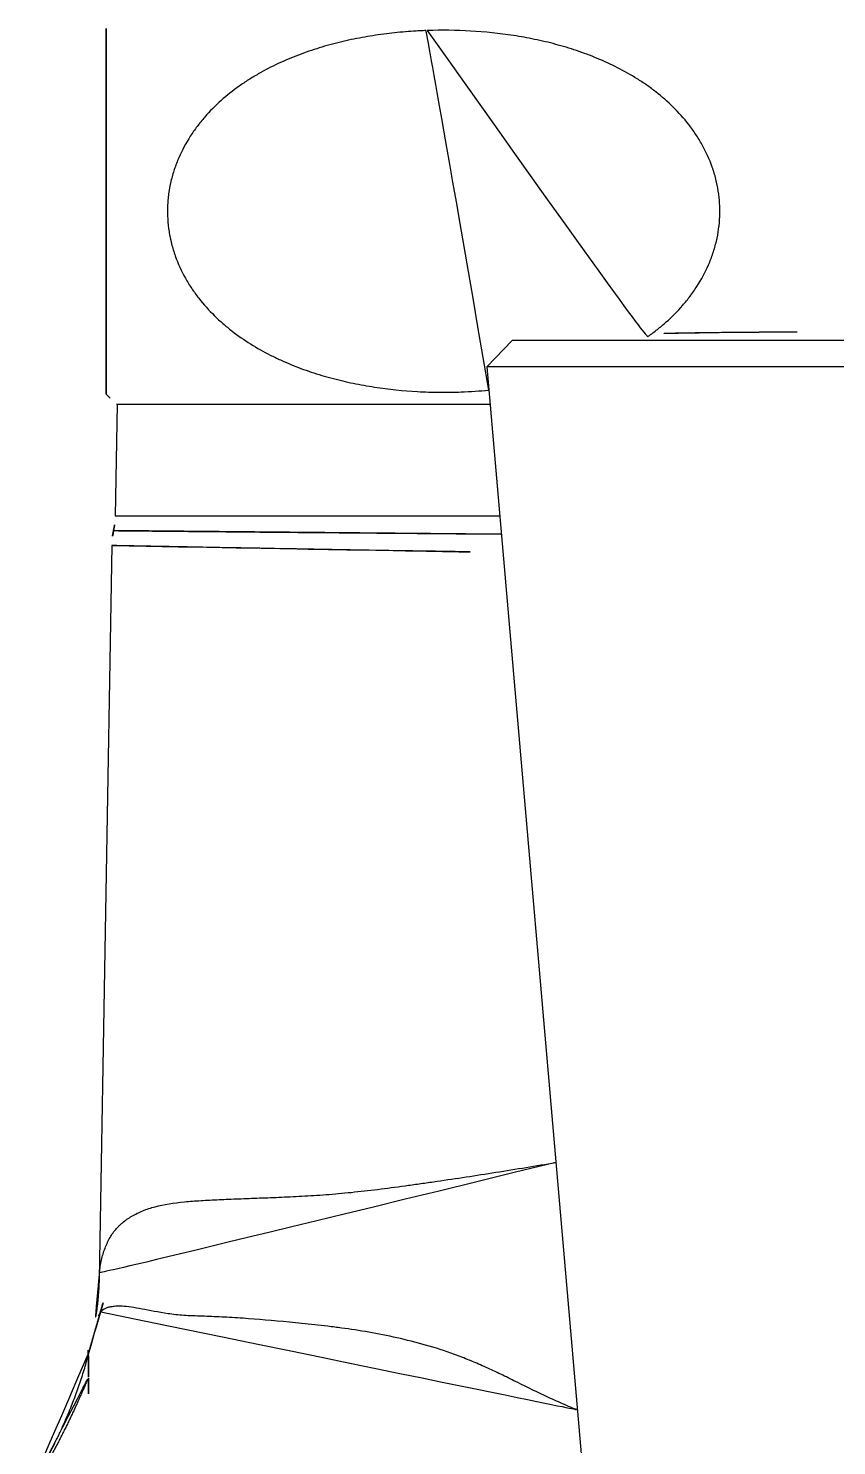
# Model space of a CAD drawing. Extents: x 16296677672 to 16296678106, y -37409616503 to -37409616185.
# Drawn here: x 16296677912.78 to 16296677928.22, y -37409616262.57 to -37409616235.47 of the extents above; entities that cross this region are included whole.
import ezdxf

# ---------------------------------------------------------------- set-up
doc = ezdxf.new("R2010")
doc.units = 0
doc.header["$LTSCALE"] = 10
doc.header["$MEASUREMENT"] = 0
doc.layers.add('DWG', color=7, linetype='CONTINUOUS')

msp = doc.modelspace()

# ---------------------------------------------------------------- linework, layer by layer
at = {"layer": 'DWG', "color": 0}
for p, q in [((16296677927.46817, -37409616241.281807), (16296677926.74469, -37409616241.281807)), ((16296677922.02552, -37409616241.443176), (16296677921.541571, -37409616241.947937)), ((16296677932.18734, -37409616241.443176), (16296677922.02552, -37409616241.443176)), ((16296677921.541571, -37409616241.947937), (16296677923.506241, -37409616264.655502)), ((16296677932.671289, -37409616241.947937), (16296677921.541571, -37409616241.947937)), ((16296677914.47514, -37409616242.665298), (16296677914.43803, -37409616244.791359)), ((16296677921.60376, -37409616242.665421), (16296677914.465059, -37409616242.665421)), ((16296677914.43803, -37409616244.791359), (16296677921.787571, -37409616244.791359)), ((16296677914.373119, -37409616245.361862), (16296677914.12842, -37409616259.380447))]:
    msp.add_line(p, q, dxfattribs=at)
for centre, radius, start, end in [((16296677926.74469, -37409616310.369812), 69.088, 90, 93.91668962), ((16296677927.46817, -37409616310.369812), 69.088, 86.08331038, 90), ((16296677917.95096, -37409616238.970169), 5.08, 223.4728701, 226.6696813), ((16296677912.938259, -37409616244.765167), 1.5, 348.052019, 358.9997907)]:
    msp.add_arc(centre, radius, start, end, dxfattribs=at)
msp.add_ellipse((16296677915.87289, -37409616245.388023), major_axis=(-0.033442, -1.499627), ratio=0.999999991, start_param=4.525341286, end_param=4.717591475, dxfattribs=at)
for points, knots in [([(16296677914.266479, -37409616235.47287), (16296677914.266479, -37409616235.472893), (16296677914.266479, -37409616235.485626), (16296677914.266479, -37409616235.536926), (16296677914.266479, -37409616235.575493), (16296677914.266479, -37409616235.654991), (16296677914.266479, -37409616235.685127), (16296677914.266479, -37409616235.753372), (16296677914.266479, -37409616235.791473), (16296677914.266479, -37409616235.876633), (16296677914.266479, -37409616235.923683), (16296677914.266479, -37409616236.001999), (16296677914.266479, -37409616236.029404), (16296677914.266479, -37409616236.087013), (16296677914.266479, -37409616236.117264), (16296677914.266479, -37409616236.211967), (16296677914.266479, -37409616236.280441), (16296677914.266479, -37409616236.429626), (16296677914.266479, -37409616236.510323), (16296677914.266479, -37409616236.620239), (16296677914.266479, -37409616236.642677), (16296677914.266479, -37409616236.688507), (16296677914.266479, -37409616236.711884), (16296677914.266479, -37409616236.783127), (16296677914.266479, -37409616236.83226), (16296677914.266479, -37409616236.984879), (16296677914.266479, -37409616237.093536), (16296677914.266479, -37409616237.268768), (16296677914.266479, -37409616237.329224), (16296677914.266479, -37409616237.423317), (16296677914.266479, -37409616237.455254), (16296677914.266479, -37409616237.520332), (16296677914.266479, -37409616237.553543), (16296677914.266479, -37409616237.721321), (16296677914.266479, -37409616237.861862), (16296677914.266479, -37409616238.083389), (16296677914.266479, -37409616238.159019), (16296677914.266479, -37409616238.275421), (16296677914.266479, -37409616238.314774), (16296677914.266479, -37409616238.393494), (16296677914.266479, -37409616238.432999), (16296677914.266479, -37409616238.631157), (16296677914.266479, -37409616238.79184), (16296677914.266479, -37409616238.995461), (16296677914.266479, -37409616239.036331), (16296677914.266479, -37409616239.097839), (16296677914.266479, -37409616239.118423), (16296677914.266479, -37409616239.159447), (16296677914.266479, -37409616239.261711), (16296677914.266479, -37409616239.362289), (16296677914.266479, -37409616239.521156), (16296677914.266479, -37409616239.599564), (16296677914.266479, -37409616239.715698), (16296677914.266479, -37409616239.754158), (16296677914.266479, -37409616239.830597), (16296677914.266479, -37409616239.868637), (16296677914.266479, -37409616240.055931), (16296677914.266479, -37409616240.197472), (16296677914.266479, -37409616240.365623), (16296677914.266479, -37409616240.398804), (16296677914.266479, -37409616240.46431), (16296677914.266479, -37409616240.496689), (16296677914.266479, -37409616240.592201), (16296677914.266479, -37409616240.653458), (16296677914.266479, -37409616240.83075), (16296677914.266479, -37409616240.940338), (16296677914.266479, -37409616241.145187), (16296677914.266479, -37409616241.24044), (16296677914.266479, -37409616241.41832), (16296677914.266479, -37409616241.499573), (16296677914.266479, -37409616241.649391), (16296677914.266479, -37409616241.717934), (16296677914.266479, -37409616241.844147), (16296677914.266479, -37409616241.901802), (16296677914.266479, -37409616242.007492), (16296677914.266479, -37409616242.055527), (16296677914.266479, -37409616242.110138), (16296677914.266479, -37409616242.120789), (16296677914.266479, -37409616242.141487), (16296677914.266479, -37409616242.1717), (16296677914.266479, -37409616242.199402), (16296677914.266479, -37409616242.251694), (16296677914.266479, -37409616242.282387), (16296677914.266479, -37409616242.336281), (16296677914.266479, -37409616242.359482), (16296677914.266479, -37409616242.398956), (16296677914.266479, -37409616242.41523), (16296677914.266479, -37409616242.454208), (16296677914.266479, -37409616242.467148), (16296677914.266479, -37409616242.467461), (16296677914.266479, -37409616242.467461), (16296677914.266479, -37409616242.467461)], [0, 0, 0, 0, 0.062457865, 0.062457865, 0.124915731, 0.124915731, 0.156144664, 0.156144664, 0.187373596, 0.187373596, 0.218602529, 0.218602529, 0.234216995, 0.234216995, 0.249831462, 0.249831462, 0.281060395, 0.281060395, 0.312289327, 0.312289327, 0.32009656, 0.32009656, 0.327903794, 0.327903794, 0.34351826, 0.34351826, 0.374747193, 0.374747193, 0.390361659, 0.390361659, 0.398168892, 0.398168892, 0.405976125, 0.405976125, 0.437205058, 0.437205058, 0.452819525, 0.452819525, 0.460626758, 0.460626758, 0.468433991, 0.468433991, 0.499662924, 0.499662924, 0.507470157, 0.507470157, 0.511373773, 0.511373773, 0.51527739, 0.530891856, 0.530891856, 0.546506323, 0.546506323, 0.554313556, 0.554313556, 0.562120789, 0.562120789, 0.593349722, 0.593349722, 0.601156955, 0.601156955, 0.608964188, 0.608964188, 0.624578655, 0.624578655, 0.655807587, 0.655807587, 0.68703652, 0.68703652, 0.718265453, 0.718265453, 0.749494385, 0.749494385, 0.780723318, 0.780723318, 0.811952251, 0.811952251, 0.819759484, 0.819759484, 0.827566717, 0.843181184, 0.843181184, 0.874410116, 0.874410116, 0.905639049, 0.905639049, 0.936867982, 0.936867982, 0.999325847, 0.999325847, 1, 1, 1, 1]), ([(16296677921.579189, -37409616242.388977), (16296677921.40266, -37409616242.406181), (16296677921.22554, -37409616242.417961), (16296677920.909821, -37409616242.429619), (16296677920.771429, -37409616242.431549), (16296677920.563339, -37409616242.429657), (16296677920.49382, -37409616242.428238), (16296677920.35495, -37409616242.423767), (16296677920.28566, -37409616242.420753), (16296677919.93985, -37409616242.401581), (16296677919.66534, -37409616242.37355), (16296677919.257, -37409616242.311111), (16296677919.12146, -37409616242.28688), (16296677918.85162, -37409616242.231087), (16296677918.71731, -37409616242.199516), (16296677918.45006, -37409616242.128349), (16296677918.317101, -37409616242.088753), (16296677918.052719, -37409616242.000488), (16296677917.921289, -37409616241.951843), (16296677917.725451, -37409616241.87104), (16296677917.6604, -37409616241.842796), (16296677917.563169, -37409616241.798302), (16296677917.530821, -37409616241.783119), (16296677917.466249, -37409616241.751991), (16296677917.434031, -37409616241.736061), (16296677917.27392, -37409616241.654793), (16296677917.14842, -37409616241.584389), (16296677916.903339, -37409616241.431213), (16296677916.78376, -37409616241.348457), (16296677916.63868, -37409616241.235878), (16296677916.60988, -37409616241.212898), (16296677916.55275, -37409616241.165977), (16296677916.524441, -37409616241.142036), (16296677916.440651, -37409616241.069107), (16296677916.386209, -37409616241.01886), (16296677916.227381, -37409616240.862892), (16296677916.12748, -37409616240.752007), (16296677915.98823, -37409616240.573433), (16296677915.943581, -37409616240.511864), (16296677915.87958, -37409616240.416077), (16296677915.85874, -37409616240.383583), (16296677915.8181, -37409616240.317383), (16296677915.7983, -37409616240.283653), (16296677915.70299, -37409616240.113487), (16296677915.63773, -37409616239.971313), (16296677915.558451, -37409616239.747742), (16296677915.535139, -37409616239.671501), (16296677915.510269, -37409616239.573853), (16296677915.50551, -37409616239.554207), (16296677915.496481, -37409616239.514954), (16296677915.48365, -37409616239.455971), (16296677915.47295, -37409616239.396767), (16296677915.44203, -37409616239.198914), (16296677915.43236, -37409616239.039017), (16296677915.439871, -37409616238.837059), (16296677915.44235, -37409616238.796539), (16296677915.449341, -37409616238.715378), (16296677915.4538, -37409616238.675087), (16296677915.469999, -37409616238.555122), (16296677915.48455, -37409616238.476303), (16296677915.52075, -37409616238.320862), (16296677915.54241, -37409616238.244247), (16296677915.58004, -37409616238.130913), (16296677915.593439, -37409616238.093407), (16296677915.62195, -37409616238.018913), (16296677915.636959, -37409616237.982147), (16296677915.71545, -37409616237.801208), (16296677915.78924, -37409616237.665024), (16296677915.91379, -37409616237.471497), (16296677915.95763, -37409616237.408798), (16296677916.026661, -37409616237.317291), (16296677916.050249, -37409616237.287178), (16296677916.098339, -37409616237.227943), (16296677916.12277, -37409616237.198914), (16296677916.246771, -37409616237.056534), (16296677916.351761, -37409616236.951393), (16296677916.57127, -37409616236.755508), (16296677916.685801, -37409616236.664787), (16296677916.86376, -37409616236.538033), (16296677916.92411, -37409616236.497337), (16296677917.04674, -37409616236.418892), (16296677917.108589, -37409616236.381409), (16296677917.29558, -37409616236.27372), (16296677917.422159, -37409616236.208237), (16296677917.6786, -37409616236.088028), (16296677917.80846, -37409616236.033287), (16296677918.071039, -37409616235.93322), (16296677918.20376, -37409616235.887894), (16296677918.471781, -37409616235.805679), (16296677918.607071, -37409616235.768806), (16296677918.81179, -37409616235.719299), (16296677918.88028, -37409616235.703789), (16296677919.01734, -37409616235.674721), (16296677919.08596, -37409616235.661163), (16296677919.292101, -37409616235.62326), (16296677919.42989, -37409616235.6017), (16296677919.706129, -37409616235.565468), (16296677919.844589, -37409616235.550797), (16296677920.052759, -37409616235.533737), (16296677920.156969, -37409616235.526451), (16296677920.278749, -37409616235.520081), (16296677920.339689, -37409616235.517433), (16296677920.36582, -37409616235.516403), (16296677920.38324, -37409616235.515747), (16296677920.392, -37409616235.515427), (16296677920.400669, -37409616235.515129)], [0, 0, 0, 0, 0.038663728, 0.038663728, 0.068705487, 0.068705487, 0.083726366, 0.083726366, 0.098747245, 0.098747245, 0.158830762, 0.158830762, 0.188872521, 0.188872521, 0.218914279, 0.218914279, 0.248956038, 0.248956038, 0.278997796, 0.278997796, 0.294018675, 0.294018675, 0.301529115, 0.301529115, 0.309039555, 0.309039555, 0.339081313, 0.339081313, 0.369123072, 0.369123072, 0.376633511, 0.376633511, 0.384143951, 0.384143951, 0.39916483, 0.39916483, 0.429206589, 0.429206589, 0.444227468, 0.444227468, 0.451737908, 0.451737908, 0.459248347, 0.459248347, 0.489290106, 0.489290106, 0.504310985, 0.504310985, 0.508066205, 0.508066205, 0.511821424, 0.519331864, 0.519331864, 0.549373623, 0.549373623, 0.556884062, 0.556884062, 0.564394502, 0.564394502, 0.579415381, 0.579415381, 0.59443626, 0.59443626, 0.6019467, 0.6019467, 0.60945714, 0.60945714, 0.639498898, 0.639498898, 0.654519777, 0.654519777, 0.662030217, 0.662030217, 0.669540657, 0.669540657, 0.699582415, 0.699582415, 0.729624174, 0.729624174, 0.744645053, 0.744645053, 0.759665932, 0.759665932, 0.789707691, 0.789707691, 0.819749449, 0.819749449, 0.849791208, 0.849791208, 0.879832966, 0.879832966, 0.894853845, 0.894853845, 0.909874725, 0.909874725, 0.939916483, 0.939916483, 0.969958242, 0.969958242, 0.984979121, 0.99248956, 0.99624478, 0.99812239, 0.99812239, 1, 1, 1, 1]), ([(16296677920.400669, -37409616235.515129), (16296677920.678141, -37409616235.50547), (16296677920.954041, -37409616235.508621), (16296677921.50275, -37409616235.539993), (16296677921.77557, -37409616235.568207), (16296677922.18228, -37409616235.630951), (16296677922.31743, -37409616235.655281), (16296677922.586821, -37409616235.711342), (16296677922.72106, -37409616235.743057), (16296677922.988529, -37409616235.814682), (16296677923.121771, -37409616235.854584), (16296677923.3871, -37409616235.943642), (16296677923.519199, -37409616235.992813), (16296677923.782061, -37409616236.101959), (16296677923.91151, -37409616236.161423), (16296677924.16581, -37409616236.29129), (16296677924.29067, -37409616236.36171), (16296677924.474001, -37409616236.476921), (16296677924.534439, -37409616236.516922), (16296677924.62402, -37409616236.579552), (16296677924.65373, -37409616236.600883), (16296677924.71261, -37409616236.644363), (16296677924.74176, -37409616236.666489), (16296677924.886, -37409616236.779083), (16296677924.996611, -37409616236.87545), (16296677925.20677, -37409616237.082748), (16296677925.306339, -37409616237.193649), (16296677925.422449, -37409616237.343277), (16296677925.44525, -37409616237.373756), (16296677925.48996, -37409616237.43589), (16296677925.511921, -37409616237.467613), (16296677925.57592, -37409616237.564003), (16296677925.61614, -37409616237.629883), (16296677925.728979, -37409616237.832603), (16296677925.793859, -37409616237.974518), (16296677925.85318, -37409616238.143143), (16296677925.859579, -37409616238.16201), (16296677925.87199, -37409616238.199989), (16296677925.877991, -37409616238.219116), (16296677925.895309, -37409616238.276543), (16296677925.905951, -37409616238.314987), (16296677925.935141, -37409616238.430878), (16296677925.96681, -37409616238.586746), (16296677925.98374, -37409616238.745392), (16296677925.990709, -37409616238.865463), (16296677925.992769, -37409616238.925758), (16296677925.99262, -37409616238.986473), (16296677925.99202, -37409616239.027039), (16296677925.99147, -37409616239.047409), (16296677925.984329, -37409616239.230057), (16296677925.96237, -37409616239.388687), (16296677925.90793, -37409616239.621498), (16296677925.88619, -37409616239.698227), (16296677925.835621, -37409616239.850029), (16296677925.80718, -37409616239.92392), (16296677925.713329, -37409616240.139938), (16296677925.63938, -37409616240.276527), (16296677925.53451, -37409616240.43914), (16296677925.512939, -37409616240.471207), (16296677925.468929, -37409616240.534073), (16296677925.401529, -37409616240.626633), (16296677925.330151, -37409616240.714241), (16296677925.182631, -37409616240.883537), (16296677925.07793, -37409616240.988533), (16296677924.912769, -37409616241.135918), (16296677924.856359, -37409616241.183357), (16296677924.769831, -37409616241.252151), (16296677924.74074, -37409616241.274628), (16296677924.68222, -37409616241.318611), (16296677924.652781, -37409616241.340134), (16296677924.59733, -37409616241.379593), (16296677924.57136, -37409616241.397636), (16296677924.545271, -37409616241.415352)], [0, 0, 0, 0, 0.086140064, 0.086140064, 0.172280127, 0.172280127, 0.215350159, 0.215350159, 0.258420191, 0.258420191, 0.301490223, 0.301490223, 0.344560255, 0.344560255, 0.387630286, 0.387630286, 0.430700318, 0.430700318, 0.452235334, 0.452235334, 0.463002842, 0.463002842, 0.47377035, 0.47377035, 0.516840382, 0.516840382, 0.559910414, 0.559910414, 0.570677922, 0.570677922, 0.58144543, 0.58144543, 0.602980445, 0.602980445, 0.646050477, 0.646050477, 0.651434231, 0.651434231, 0.656817985, 0.656817985, 0.667585493, 0.667585493, 0.689120509, 0.710655525, 0.710655525, 0.721423033, 0.726806787, 0.726806787, 0.732190541, 0.732190541, 0.775260573, 0.775260573, 0.796795589, 0.796795589, 0.818330605, 0.818330605, 0.861400636, 0.861400636, 0.872168144, 0.872168144, 0.882935652, 0.904470668, 0.904470668, 0.9475407, 0.9475407, 0.969075716, 0.969075716, 0.979843224, 0.979843224, 0.990610732, 0.990610732, 1, 1, 1, 1]), ([(16296677921.806829, -37409616245.141647), (16296677921.588261, -37409616245.139923), (16296677921.372231, -37409616245.138191), (16296677920.974119, -37409616245.134987), (16296677920.791389, -37409616245.133499), (16296677920.565439, -37409616245.13166), (16296677920.52033, -37409616245.131287), (16296677920.430571, -37409616245.130547), (16296677920.29657, -37409616245.129463), (16296677920.16452, -37409616245.128357), (16296677919.728649, -37409616245.124763), (16296677919.393629, -37409616245.121941), (16296677918.75034, -37409616245.116463), (16296677918.44206, -37409616245.113808), (16296677917.852381, -37409616245.108658), (16296677917.57098, -37409616245.106171), (16296677917.27006, -37409616245.103477), (16296677917.236851, -37409616245.10318), (16296677917.171049, -37409616245.102577), (16296677917.073219, -37409616245.101707), (16296677916.85095, -37409616245.099701), (16296677916.670601, -37409616245.098061), (16296677916.32328, -37409616245.094879), (16296677916.109529, -37409616245.092903), (16296677915.71735, -37409616245.089233), (16296677915.538919, -37409616245.087547), (16296677915.33843, -37409616245.085632), (16296677915.299471, -37409616245.085274), (16296677915.22382, -37409616245.084541), (16296677915.18712, -37409616245.08419), (16296677915.080589, -37409616245.083168), (16296677915.01478, -37409616245.082527), (16296677914.83267, -37409616245.08078), (16296677914.73163, -37409616245.079803), (16296677914.569481, -37409616245.078209), (16296677914.508369, -37409616245.077606), (16296677914.44689, -37409616245.077011), (16296677914.43144, -37409616245.076859), (16296677914.415939, -37409616245.076714), (16296677914.41011, -37409616245.076637), (16296677914.40719, -37409616245.076607), (16296677914.405899, -37409616245.076607), (16296677914.405569, -37409616245.076599), (16296677914.405569, -37409616245.076599), (16296677914.405581, -37409616245.076599)], [0, 0, 0, 0, 0.049920661, 0.049920661, 0.09310464, 0.09310464, 0.103900634, 0.103900634, 0.114696629, 0.136288618, 0.136288618, 0.222656576, 0.222656576, 0.309024533, 0.309024533, 0.39539249, 0.39539249, 0.406188484, 0.406188484, 0.416984479, 0.438576468, 0.481760447, 0.481760447, 0.568128404, 0.568128404, 0.654496361, 0.654496361, 0.676088351, 0.676088351, 0.69768034, 0.69768034, 0.740864318, 0.740864318, 0.827232276, 0.827232276, 0.913600233, 0.913600233, 0.956784211, 0.956784211, 0.978376201, 0.989172195, 0.989172195, 0.99996819, 1, 1, 1, 1]), ([(16296677914.373119, -37409616245.361847), (16296677914.373119, -37409616245.361847), (16296677914.373119, -37409616245.361847), (16296677914.373119, -37409616245.361847), (16296677914.37344, -37409616245.361847), (16296677914.374741, -37409616245.361877), (16296677914.377661, -37409616245.361938), (16296677914.391291, -37409616245.362213), (16296677914.414499, -37409616245.362663), (16296677914.47607, -37409616245.363869), (16296677914.537279, -37409616245.365067), (16296677914.69969, -37409616245.36824), (16296677914.80089, -37409616245.370216), (16296677914.983299, -37409616245.373734), (16296677915.049219, -37409616245.375008), (16296677915.15592, -37409616245.377052), (16296677915.192671, -37409616245.377747), (16296677915.26844, -37409616245.379204), (16296677915.307461, -37409616245.379951), (16296677915.508261, -37409616245.383774), (16296677915.686979, -37409616245.387154), (16296677916.079809, -37409616245.394493), (16296677916.293921, -37409616245.39846), (16296677916.64185, -37409616245.404831), (16296677916.7623, -37409616245.407021), (16296677916.94976, -37409616245.410423), (16296677917.045191, -37409616245.41214), (16296677917.1432, -37409616245.413902), (16296677917.20911, -37409616245.415077), (16296677917.24238, -37409616245.41568), (16296677917.543791, -37409616245.421066), (16296677917.82567, -37409616245.426064), (16296677918.416401, -37409616245.436363), (16296677918.72525, -37409616245.441681), (16296677919.369789, -37409616245.452629), (16296677919.705469, -37409616245.45826), (16296677920.14225, -37409616245.465477), (16296677920.27457, -37409616245.467659), (16296677920.40885, -37409616245.469856), (16296677920.4988, -37409616245.471329), (16296677920.543989, -37409616245.472069), (16296677920.77038, -37409616245.475754), (16296677920.95347, -37409616245.478722), (16296677921.36701, -37409616245.485367), (16296677921.598471, -37409616245.489059), (16296677921.832861, -37409616245.49276)], [0, 0, 0, 0, 0.00014528, 0.00014528, 0.010903347, 0.010903347, 0.021661414, 0.043177548, 0.086209817, 0.086209817, 0.172274353, 0.172274353, 0.25833889, 0.25833889, 0.301371158, 0.301371158, 0.322887292, 0.322887292, 0.344403427, 0.344403427, 0.430467963, 0.430467963, 0.5165325, 0.5165325, 0.559564768, 0.559564768, 0.581080902, 0.59183897, 0.59183897, 0.602597037, 0.602597037, 0.688661573, 0.688661573, 0.77472611, 0.77472611, 0.860790647, 0.860790647, 0.882306781, 0.893064848, 0.893064848, 0.903822915, 0.903822915, 0.946855183, 0.946855183, 1, 1, 1, 1]), ([(16296677922.856039, -37409616257.158691), (16296677922.66621, -37409616257.190079), (16296677922.47821, -37409616257.221046), (16296677922.096609, -37409616257.283302), (16296677921.90321, -37409616257.31456), (16296677921.52037, -37409616257.375671), (16296677921.330919, -37409616257.405197), (16296677920.95599, -37409616257.462334), (16296677920.77055, -37409616257.48999), (16296677920.49535, -37409616257.530182), (16296677920.358459, -37409616257.549942), (16296677920.222811, -37409616257.569107), (16296677920.132669, -37409616257.581749), (16296677920.087721, -37409616257.587997), (16296677919.685221, -37409616257.643478), (16296677919.341591, -37409616257.687317), (16296677918.92922, -37409616257.730782), (16296677918.847601, -37409616257.738907), (16296677918.68609, -37409616257.753838), (16296677918.60619, -37409616257.76062), (16296677918.369049, -37409616257.779213), (16296677918.214399, -37409616257.789261), (16296677917.91198, -37409616257.806374), (16296677917.69034, -37409616257.816971), (16296677917.47657, -37409616257.825691), (16296677917.335819, -37409616257.831253), (16296677917.26634, -37409616257.8339), (16296677917.060431, -37409616257.841713), (16296677916.926571, -37409616257.84668), (16296677916.668449, -37409616257.856911), (16296677916.54402, -37409616257.862152), (16296677916.36421, -37409616257.870567), (16296677916.305401, -37409616257.873466), (16296677916.190069, -37409616257.87928), (16296677916.13353, -37409616257.88224), (16296677915.9673, -37409616257.89196), (16296677915.860991, -37409616257.899521), (16296677915.555519, -37409616257.929329), (16296677915.369801, -37409616257.958649), (16296677915.11837, -37409616258.025467), (16296677915.039061, -37409616258.051483), (16296677914.92709, -37409616258.096733), (16296677914.890961, -37409616258.112823), (16296677914.821289, -37409616258.147003), (16296677914.787769, -37409616258.165047), (16296677914.69117, -37409616258.222122), (16296677914.631941, -37409616258.264053), (16296677914.564199, -37409616258.321022), (16296677914.550961, -37409616258.332642), (16296677914.52512, -37409616258.356331), (16296677914.51251, -37409616258.36837), (16296677914.47562, -37409616258.405418), (16296677914.452271, -37409616258.431473), (16296677914.385941, -37409616258.513763), (16296677914.346661, -37409616258.574242), (16296677914.30361, -37409616258.657372), (16296677914.29114, -37409616258.682877), (16296677914.27935, -37409616258.709221), (16296677914.27165, -37409616258.726967), (16296677914.26787, -37409616258.735962), (16296677914.24935, -37409616258.780991), (16296677914.235729, -37409616258.816803), (16296677914.21089, -37409616258.889374), (16296677914.199671, -37409616258.926163), (16296677914.17964, -37409616259.001617), (16296677914.17082, -37409616259.040176), (16296677914.155581, -37409616259.11927), (16296677914.14916, -37409616259.159798), (16296677914.14329, -37409616259.20665), (16296677914.14266, -37409616259.21183), (16296677914.141439, -37409616259.221893), (16296677914.13966, -37409616259.236641), (16296677914.138069, -37409616259.250313), (16296677914.135139, -37409616259.276047), (16296677914.13353, -37409616259.2911), (16296677914.13229, -37409616259.303391)], [0, 0, 0, 0, 0.038191774, 0.038191774, 0.078267117, 0.078267117, 0.11834246, 0.11834246, 0.158417802, 0.158417802, 0.178455474, 0.188474309, 0.188474309, 0.198493145, 0.198493145, 0.278643831, 0.278643831, 0.298681502, 0.298681502, 0.318719173, 0.318719173, 0.358794516, 0.358794516, 0.398869859, 0.41890753, 0.41890753, 0.438945202, 0.438945202, 0.479020544, 0.479020544, 0.519095887, 0.519095887, 0.539133558, 0.539133558, 0.55917123, 0.55917123, 0.599246573, 0.599246573, 0.679397258, 0.679397258, 0.719472601, 0.719472601, 0.739510272, 0.739510272, 0.759547944, 0.759547944, 0.799623286, 0.799623286, 0.809642122, 0.809642122, 0.819660958, 0.819660958, 0.839698629, 0.839698629, 0.879773972, 0.879773972, 0.889792807, 0.894802225, 0.894802225, 0.899811643, 0.899811643, 0.919849315, 0.919849315, 0.939886986, 0.939886986, 0.959924657, 0.959924657, 0.979962329, 0.979962329, 0.982467038, 0.982467038, 0.984971746, 0.989981164, 0.989981164, 1, 1, 1, 1]), ([(16296677914.066999, -37409616260.091888), (16296677914.067961, -37409616260.085587), (16296677914.07093, -37409616260.065857), (16296677914.07575, -37409616260.032761), (16296677914.081301, -37409616259.99263), (16296677914.08654, -37409616259.952667), (16296677914.09148, -37409616259.91291), (16296677914.096109, -37409616259.873329), (16296677914.100451, -37409616259.833939), (16296677914.10449, -37409616259.794731), (16296677914.10824, -37409616259.75573), (16296677914.11171, -37409616259.716919), (16296677914.114901, -37409616259.678299), (16296677914.117809, -37409616259.639877), (16296677914.120449, -37409616259.601677), (16296677914.122829, -37409616259.563667), (16296677914.124941, -37409616259.525864), (16296677914.126789, -37409616259.488274), (16296677914.128389, -37409616259.450882), (16296677914.12974, -37409616259.413696), (16296677914.13084, -37409616259.376747), (16296677914.13171, -37409616259.339996), (16296677914.132099, -37409616259.315567), (16296677914.13229, -37409616259.303391)], [0, 0, 0, 0, 0.024139157, 0.075597101, 0.126774494, 0.177671351, 0.228287682, 0.278623498, 0.328678806, 0.378453612, 0.427947922, 0.477161736, 0.526095057, 0.574747883, 0.623120212, 0.671212038, 0.719023356, 0.766554157, 0.813804432, 0.860774168, 0.907463352, 0.953871968, 1, 1, 1, 1]), ([(16296677914.165609, -37409616260.014893), (16296677914.172939, -37409616260.006279), (16296677914.18045, -37409616259.998322), (16296677914.219049, -37409616259.961548), (16296677914.25288, -37409616259.942322), (16296677914.29921, -37409616259.92881), (16296677914.30868, -37409616259.926643), (16296677914.328039, -37409616259.923279), (16296677914.337879, -37409616259.922234), (16296677914.36997, -37409616259.916283), (16296677914.392429, -37409616259.91304), (16296677914.462839, -37409616259.905983), (16296677914.513901, -37409616259.904732), (16296677914.62447, -37409616259.909554), (16296677914.6842, -37409616259.915657), (16296677914.811729, -37409616259.933907), (16296677914.87949, -37409616259.94603), (16296677915.096359, -37409616259.987411), (16296677915.258751, -37409616260.021828), (16296677915.54122, -37409616260.0625), (16296677915.641939, -37409616260.074203), (16296677915.80513, -37409616260.085861), (16296677915.861561, -37409616260.08876), (16296677915.97893, -37409616260.091942), (16296677916.037901, -37409616260.094177), (16296677916.219101, -37409616260.100998), (16296677916.344641, -37409616260.106171), (16296677916.605551, -37409616260.118919), (16296677916.740829, -37409616260.127113), (16296677917.157749, -37409616260.156616), (16296677917.452259, -37409616260.180931), (16296677917.92226, -37409616260.226662), (16296677918.08366, -37409616260.243401), (16296677918.33346, -37409616260.270767), (16296677918.41857, -37409616260.28009), (16296677918.5889, -37409616260.300293), (16296677918.674561, -37409616260.31115), (16296677919.105539, -37409616260.369713), (16296677919.45858, -37409616260.429733), (16296677920.00247, -37409616260.551163), (16296677920.18512, -37409616260.596718), (16296677920.55233, -37409616260.70108), (16296677920.73702, -37409616260.760063), (16296677921.016581, -37409616260.863037), (16296677921.11021, -37409616260.899544), (16296677921.29867, -37409616260.976913), (16296677921.39414, -37409616261.01828), (16296677921.53516, -37409616261.080643), (16296677921.582211, -37409616261.101929), (16296677921.676559, -37409616261.1455), (16296677921.81839, -37409616261.212273), (16296677921.96134, -37409616261.282387), (16296677922.249241, -37409616261.424927), (16296677922.443899, -37409616261.522423), (16296677922.74206, -37409616261.66304), (16296677922.84251, -37409616261.709053), (16296677922.99505, -37409616261.77626), (16296677923.0462, -37409616261.798576), (16296677923.14925, -37409616261.842056), (16296677923.20112, -37409616261.863228), (16296677923.254, -37409616261.88353), (16296677923.254629, -37409616261.883774), (16296677923.255251, -37409616261.88401)], [0, 0, 0, 0, 0.010708834, 0.010708834, 0.053715885, 0.053715885, 0.064467647, 0.064467647, 0.07521941, 0.07521941, 0.096722935, 0.096722935, 0.139729985, 0.139729985, 0.182737036, 0.182737036, 0.225744086, 0.225744086, 0.311758187, 0.311758187, 0.354765237, 0.354765237, 0.376268762, 0.376268762, 0.397772288, 0.397772288, 0.440779338, 0.440779338, 0.483786388, 0.483786388, 0.569800489, 0.569800489, 0.612807539, 0.612807539, 0.634311065, 0.634311065, 0.65581459, 0.65581459, 0.74182869, 0.74182869, 0.784835741, 0.784835741, 0.827842791, 0.827842791, 0.849346316, 0.849346316, 0.870849842, 0.870849842, 0.881601604, 0.881601604, 0.892353367, 0.913856892, 0.913856892, 0.956863942, 0.956863942, 0.978367467, 0.978367467, 0.98911923, 0.98911923, 0.999870993, 0.999870993, 1, 1, 1, 1]), ([(16296677914.06694, -37409616260.091881), (16296677914.065809, -37409616260.098892), (16296677914.063829, -37409616260.111328), (16296677914.06349, -37409616260.112877), (16296677914.063589, -37409616260.111969)], [0, 0, 0, 0, 0.476057088, 1, 1, 1, 1]), ([(16296677914.11582, -37409616260.089989), (16296677914.117861, -37409616260.086327), (16296677914.11994, -37409616260.082588), (16296677914.125879, -37409616260.071922), (16296677914.130171, -37409616260.063812), (16296677914.13702, -37409616260.053078), (16296677914.140471, -37409616260.047951), (16296677914.150999, -37409616260.032928), (16296677914.158211, -37409616260.023582), (16296677914.165609, -37409616260.014893)], [0, 0, 0, 0, 0.122595151, 0.122595151, 0.341509337, 0.341509337, 0.560423523, 0.560423523, 1, 1, 1, 1]), ([(16296677913.9249, -37409616260.903603), (16296677913.924891, -37409616260.901176), (16296677913.924841, -37409616260.894829), (16296677913.924761, -37409616260.884758), (16296677913.924589, -37409616260.873589), (16296677913.924379, -37409616260.862747), (16296677913.924141, -37409616260.852257), (16296677913.923849, -37409616260.842117), (16296677913.92355, -37409616260.832382), (16296677913.92322, -37409616260.823036), (16296677913.92289, -37409616260.814117), (16296677913.92255, -37409616260.805634), (16296677913.92222, -37409616260.797623), (16296677913.921909, -37409616260.790077), (16296677913.921619, -37409616260.783051), (16296677913.92137, -37409616260.776558), (16296677913.921169, -37409616260.770607), (16296677913.921009, -37409616260.765251), (16296677913.92091, -37409616260.76049), (16296677913.92087, -37409616260.756348), (16296677913.92087, -37409616260.752861), (16296677913.920931, -37409616260.750053), (16296677913.92104, -37409616260.74794), (16296677913.9212, -37409616260.746552), (16296677913.921391, -37409616260.745918), (16296677913.92161, -37409616260.746063), (16296677913.92186, -37409616260.747017), (16296677913.922131, -37409616260.748802), (16296677913.92243, -37409616260.751457), (16296677913.922741, -37409616260.755013), (16296677913.923059, -37409616260.759438), (16296677913.923281, -37409616260.763161), (16296677913.923389, -37409616260.76503)], [0, 0, 0, 0, 0.016692108, 0.044138169, 0.072056696, 0.100446821, 0.129307534, 0.158637737, 0.188436247, 0.218701813, 0.249433121, 0.280628812, 0.312287489, 0.344407737, 0.376988137, 0.410027273, 0.443523674, 0.477475886, 0.511882533, 0.546742334, 0.582054109, 0.6178168, 0.654029477, 0.690691346, 0.727801737, 0.765359439, 0.803362624, 0.841809476, 0.880698242, 0.920027256, 0.959794971, 1, 1, 1, 1]), ([(16296677913.926729, -37409616261.262878), (16296677913.92672, -37409616261.255859), (16296677913.926689, -37409616261.241859), (16296677913.92664, -37409616261.221237), (16296677913.926571, -37409616261.201012), (16296677913.926491, -37409616261.181183), (16296677913.926411, -37409616261.161751), (16296677913.926319, -37409616261.142731), (16296677913.926229, -37409616261.124123), (16296677913.92614, -37409616261.105927), (16296677913.926041, -37409616261.088142), (16296677913.925949, -37409616261.070793), (16296677913.92585, -37409616261.053864), (16296677913.925751, -37409616261.037354), (16296677913.92565, -37409616261.021278), (16296677913.92556, -37409616261.005638), (16296677913.925461, -37409616260.990433), (16296677913.925369, -37409616260.975662), (16296677913.92528, -37409616260.961327), (16296677913.92519, -37409616260.947456), (16296677913.9251, -37409616260.934013), (16296677913.92502, -37409616260.921021), (16296677913.92495, -37409616260.910957), (16296677913.92491, -37409616260.905228), (16296677913.9249, -37409616260.903603)], [0, 0, 0, 0, 0.050357404, 0.100377757, 0.150057329, 0.199392555, 0.248380043, 0.297016585, 0.345299161, 0.393224948, 0.44079132, 0.48799585, 0.534836312, 0.581310681, 0.627417128, 0.673154021, 0.718519924, 0.763513586, 0.808133946, 0.85238012, 0.896251403, 0.939747258, 0.982867317, 1, 1, 1, 1]), ([(16296677912.77803, -37409616263.491241), (16296677912.78039, -37409616263.48761), (16296677912.791321, -37409616263.470703), (16296677912.81076, -37409616263.440468), (16296677912.836229, -37409616263.400467), (16296677912.861521, -37409616263.360352), (16296677912.886641, -37409616263.320122), (16296677912.911579, -37409616263.279793), (16296677912.93635, -37409616263.239349), (16296677912.960951, -37409616263.198807), (16296677912.985371, -37409616263.158157), (16296677913.009621, -37409616263.117409), (16296677913.03371, -37409616263.076569), (16296677913.057619, -37409616263.035622), (16296677913.081369, -37409616262.994591), (16296677913.10495, -37409616262.953461), (16296677913.128361, -37409616262.912247), (16296677913.151609, -37409616262.870941), (16296677913.17469, -37409616262.829552), (16296677913.19762, -37409616262.788094), (16296677913.220381, -37409616262.746536), (16296677913.24299, -37409616262.704933), (16296677913.26544, -37409616262.663239), (16296677913.287729, -37409616262.621483), (16296677913.309879, -37409616262.579659), (16296677913.331869, -37409616262.537773), (16296677913.35371, -37409616262.495827), (16296677913.375401, -37409616262.453827), (16296677913.39695, -37409616262.411781), (16296677913.41835, -37409616262.369667), (16296677913.4396, -37409616262.327522), (16296677913.46072, -37409616262.285316), (16296677913.481689, -37409616262.243088), (16296677913.50252, -37409616262.200813), (16296677913.52322, -37409616262.158493), (16296677913.54377, -37409616262.116127), (16296677913.56419, -37409616262.07373), (16296677913.584471, -37409616262.031303), (16296677913.60462, -37409616261.988831), (16296677913.62463, -37409616261.946327), (16296677913.644501, -37409616261.903801), (16296677913.664249, -37409616261.861237), (16296677913.683849, -37409616261.818649), (16296677913.703329, -37409616261.776039), (16296677913.72267, -37409616261.733391), (16296677913.74188, -37409616261.690727), (16296677913.76095, -37409616261.648033), (16296677913.7799, -37409616261.605324), (16296677913.798719, -37409616261.562576), (16296677913.8174, -37409616261.519829), (16296677913.83596, -37409616261.477051), (16296677913.85438, -37409616261.434258), (16296677913.872669, -37409616261.391449), (16296677913.890829, -37409616261.34861), (16296677913.908859, -37409616261.305771), (16296677913.92078, -37409616261.277168), (16296677913.926729, -37409616261.262878)], [0, 0, 0, 0, 0.00517314, 0.024063357, 0.04295408, 0.06184515, 0.080736407, 0.099627683, 0.118518809, 0.137409611, 0.156299913, 0.175189534, 0.19407829, 0.212965995, 0.231852459, 0.250737461, 0.269620599, 0.288501396, 0.307379371, 0.32625404, 0.345124914, 0.363991505, 0.382853319, 0.401709862, 0.420560639, 0.439405153, 0.458242907, 0.477073402, 0.495896142, 0.51471063, 0.533516369, 0.552312864, 0.571099645, 0.589876413, 0.608642947, 0.627399027, 0.646144436, 0.664878955, 0.68360237, 0.702314465, 0.721015028, 0.739703848, 0.758380715, 0.777045423, 0.795697765, 0.814337539, 0.832964543, 0.851578579, 0.870179451, 0.888766965, 0.907340921, 0.925901106, 0.944447309, 0.962979325, 0.981496954, 1, 1, 1, 1]), ([(16296677913.929461, -37409616261.578758), (16296677913.92938, -37409616261.569656), (16296677913.929239, -37409616261.551559), (16296677913.929029, -37409616261.524841), (16296677913.92881, -37409616261.498611), (16296677913.92861, -37409616261.472893), (16296677913.9284, -37409616261.447647), (16296677913.9282, -37409616261.422897), (16296677913.927999, -37409616261.398651), (16296677913.927811, -37409616261.37487), (16296677913.92762, -37409616261.35157), (16296677913.927429, -37409616261.328743), (16296677913.92725, -37409616261.306374), (16296677913.927071, -37409616261.284447), (16296677913.92696, -37409616261.270088), (16296677913.926901, -37409616261.262947)], [0, 0, 0, 0, 0.082109269, 0.16334682, 0.243714644, 0.323214741, 0.401849117, 0.479619782, 0.556528752, 0.632578044, 0.707769678, 0.782105673, 0.855588048, 0.92821882, 1, 1, 1, 1])]:
    msp.add_open_spline(points, degree=3, knots=knots, dxfattribs=at)
for points, degree in [([(16296677914.204849, -37409616259.840752), (16296677913.8999, -37409616260.904457)], 1), ([(16296677913.940639, -37409616260.768692), (16296677913.62413, -37409616262.053383), (16296677912.745741, -37409616263.50399)], 2)]:
    msp.add_open_spline(points, degree=degree, dxfattribs=at)

doc.saveas('drawing.dxf')
